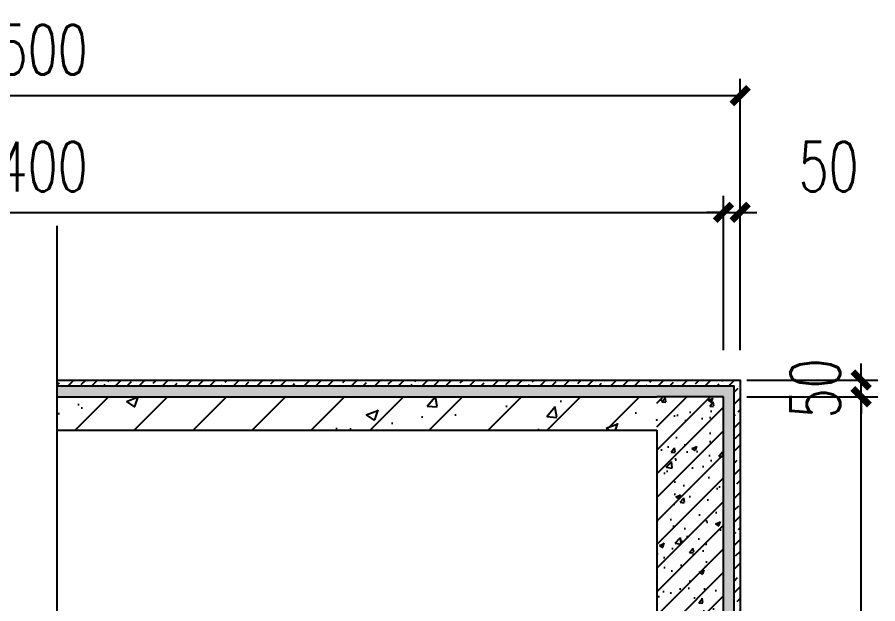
# Model space of a CAD drawing. Extents: x -4210259 to 293730, y -7499 to 868879.
# Drawn here: x -2173826 to -2171247, y 491797 to 493555 of the extents above; entities that cross this region are included whole.
import ezdxf

# ---------------------------------------------------------------- set-up
doc = ezdxf.new("R2010")
doc.units = 0
doc.header["$LTSCALE"] = 1000
doc.header["$MEASUREMENT"] = 0
doc.layers.get('Defpoints').update_dxf_attribs({"color": 210})
for name, color, linetype in [('A-AXIS-DP', 126, 'Continuous'), ('A-AXIS-SYMB', 3, 'Continuous'), ('A-COLS', 6, 'Continuous'), ('A-CURTAIN', 134, 'Continuous'), ('A-HATCH-2', 251, 'Continuous'), ('AS-COLN', 6, 'Continuous'), ('PUB_HATCH', 8, 'Continuous')]:
    doc.layers.add(name, color=color, linetype=linetype)
doc.styles.add('_TCH_DIM_T3', font='SIMPLEX', dxfattribs={"width": 0.705882, "bigfont": 'GBCBIG'})
doc.dimstyles.new('_TCH_ARCH&&50', dxfattribs={"dimtxt": 148.75, "dimasz": 50, "dimexe": 50, "dimexo": 50, "dimgap": 63.125, "dimtad": 1, "dimdec": 0, "dimzin": 0, "dimdsep": 46, "dimtxsty": '_TCH_DIM_T3', "dimblk": 'ARCHTICK', "dimcen": 0.09, "dimclrt": 7, "dimazin": 2, "dimtfac": 1, "dimtdec": 0, "dimtix": 1, "dimtmove": 2, "dimatfit": 3, "dimfxl": 0, "dimtolj": 1, "dimtzin": 0, "dimarcsym": 0})

# ---------------------------------------------------------------- blocks, each defined once
blk = doc.blocks.new('_ArchTick')
at = {"color": 0, "linetype": 'ByBlock', "const_width": 0.4}
blk.add_lwpolyline([(-0.5, -0.5), (0.5, 0.5)], dxfattribs=at)
blk = doc.blocks.new('*D115')
at = {"layer": 'A-AXIS-DP', "color": 0, "lineweight": -2}
for p, q in [((-2175929.6, 492907.5), (-2175929.6, 493370)), ((-2171659.3, 492907.5), (-2171659.3, 493370)), ((-2175929.6, 493320), (-2171659.3, 493320))]:
    blk.add_line(p, q, dxfattribs=at)
at = {"layer": 'Defpoints', "color": 0}
for p in [(-2171659.3, 493320), (-2175929.6, 492857.5), (-2171659.3, 492857.5)]:
    blk.add_point(p, dxfattribs=at)
at = {"layer": 'A-AXIS-DP', "color": 0, "lineweight": -2, "xscale": 50, "yscale": 50, "zscale": 50, "rotation": 180}
blk.add_blockref('_ArchTick', (-2175929.6, 493320), dxfattribs=at)
at = {"layer": 'A-AXIS-DP', "color": 0, "lineweight": -2, "xscale": 50, "yscale": 50, "zscale": 50}
blk.add_blockref('_ArchTick', (-2171659.3, 493320), dxfattribs=at)
at = {"layer": 'A-AXIS-DP', "color": 7, "insert": (-2173794.4, 493457.5), "char_height": 148.75, "attachment_point": 5, "style": '_TCH_DIM_T3'}
blk.add_mtext('\\A1;5500', dxfattribs=at)
blk = doc.blocks.new('*D121')
at = {"layer": 'A-AXIS-DP', "color": 0, "lineweight": -2}
for p, q in [((-2171639.4, 492417.5), (-2171246.7, 492417.5)), ((-2171296.7, 490267.5), (-2171296.7, 492417.5)), ((-2171639.4, 490267.5), (-2171246.7, 490267.5))]:
    blk.add_line(p, q, dxfattribs=at)
at = {"layer": 'Defpoints', "color": 0}
for p in [(-2171689.4, 492417.5), (-2171296.7, 492417.5), (-2171689.4, 490267.5)]:
    blk.add_point(p, dxfattribs=at)
at = {"layer": 'A-AXIS-DP', "color": 0, "lineweight": -2, "xscale": 50, "yscale": 50, "zscale": 50}
for p, rotation in [((-2171296.7, 492417.5), 90), ((-2171296.7, 490267.5), 270)]:
    blk.add_blockref('_ArchTick', p, dxfattribs=dict(at, rotation=rotation))
at = {"layer": 'A-AXIS-DP', "color": 7, "insert": (-2171434.2, 491342.5), "char_height": 148.75, "attachment_point": 5, "rotation": 90, "style": '_TCH_DIM_T3'}
blk.add_mtext('\\A1;2150', dxfattribs=at)
blk = doc.blocks.new('*D122')
at = {"layer": 'A-AXIS-DP', "color": 0, "lineweight": -2}
for p, q in [((-2171296.7, 492467.5), (-2171296.7, 492517.5)), ((-2171639.4, 492467.5), (-2171246.7, 492467.5)), ((-2171296.7, 492417.5), (-2171296.7, 492467.5)), ((-2171639.4, 492417.5), (-2171246.7, 492417.5)), ((-2171296.7, 492417.5), (-2171296.7, 492367.5))]:
    blk.add_line(p, q, dxfattribs=at)
at = {"layer": 'Defpoints', "color": 0}
for p in [(-2171689.4, 492467.5), (-2171296.7, 492467.5), (-2171689.4, 492417.5)]:
    blk.add_point(p, dxfattribs=at)
at = {"layer": 'A-AXIS-DP', "color": 0, "lineweight": -2, "xscale": 50, "yscale": 50, "zscale": 50}
for p, rotation in [((-2171296.7, 492467.5), 270), ((-2171296.7, 492417.5), 90)]:
    blk.add_blockref('_ArchTick', p, dxfattribs=dict(at, rotation=rotation))
at = {"layer": 'A-AXIS-DP', "color": 7, "insert": (-2171434.2, 492442.5), "char_height": 148.75, "attachment_point": 5, "rotation": 90, "style": '_TCH_DIM_T3'}
blk.add_mtext('\\A1;50', dxfattribs=at)
blk = doc.blocks.new('*D124')
at = {"layer": 'A-AXIS-DP', "color": 0, "lineweight": -2}
for p, q in [((-2175879.6, 492557.5), (-2175879.6, 493020)), ((-2171709.3, 492557.5), (-2171709.3, 493020)), ((-2175879.6, 492970), (-2171709.3, 492970))]:
    blk.add_line(p, q, dxfattribs=at)
at = {"layer": 'Defpoints', "color": 0}
for p in [(-2171709.3, 492970), (-2175879.6, 492507.5), (-2171709.3, 492507.5)]:
    blk.add_point(p, dxfattribs=at)
at = {"layer": 'A-AXIS-DP', "color": 0, "lineweight": -2, "xscale": 50, "yscale": 50, "zscale": 50, "rotation": 180}
blk.add_blockref('_ArchTick', (-2175879.6, 492970), dxfattribs=at)
at = {"layer": 'A-AXIS-DP', "color": 0, "lineweight": -2, "xscale": 50, "yscale": 50, "zscale": 50}
blk.add_blockref('_ArchTick', (-2171709.3, 492970), dxfattribs=at)
at = {"layer": 'A-AXIS-DP', "color": 7, "insert": (-2173794.4, 493107.5), "char_height": 148.75, "attachment_point": 5, "style": '_TCH_DIM_T3'}
blk.add_mtext('\\A1;5400', dxfattribs=at)
blk = doc.blocks.new('*D125')
at = {"layer": 'A-AXIS-DP', "color": 0, "lineweight": -2}
for p, q in [((-2171709.3, 492557.5), (-2171709.3, 493020)), ((-2171659.3, 492557.5), (-2171659.3, 493020)), ((-2171709.3, 492970), (-2171759.3, 492970)), ((-2171709.3, 492970), (-2171659.3, 492970)), ((-2171659.3, 492970), (-2171609.3, 492970))]:
    blk.add_line(p, q, dxfattribs=at)
at = {"layer": 'Defpoints', "color": 0}
for p in [(-2171659.3, 492970), (-2171709.3, 492507.5), (-2171659.3, 492507.5)]:
    blk.add_point(p, dxfattribs=at)
at = {"layer": 'A-AXIS-DP', "color": 0, "lineweight": -2, "xscale": 50, "yscale": 50, "zscale": 50}
blk.add_blockref('_ArchTick', (-2171709.3, 492970), dxfattribs=at)
at = {"layer": 'A-AXIS-DP', "color": 0, "lineweight": -2, "xscale": 50, "yscale": 50, "zscale": 50, "rotation": 180}
blk.add_blockref('_ArchTick', (-2171659.3, 492970), dxfattribs=at)
at = {"layer": 'A-AXIS-DP', "color": 7, "insert": (-2171394.3, 493107.5), "char_height": 148.75, "attachment_point": 5, "style": '_TCH_DIM_T3'}
blk.add_mtext('\\A1;50', dxfattribs=at)

msp = doc.modelspace()

# ---------------------------------------------------------------- hatches: boundary and pattern name
at = {"layer": 'A-HATCH-2'}
h = msp.add_hatch(dxfattribs=at)
h.set_pattern_fill('天然石材', color=256, scale=10)
h.set_pattern_definition([(45, (-12556.7, -26652.05), (-35.3553532, 35.3553532), []), (45, (-12539.31, -26670), (-35.3553532, 35.3553532), [19.73685, -11.2782])])
h.paths.add_polyline_path([(-2173706.7, 492467.5), (-2173706.7, 492449.5), (-2171677.3, 492449.5), (-2171677.3, 490267.5), (-2171659.3, 490267.5), (-2171659.3, 492467.5)])
h = msp.add_hatch(dxfattribs=at)
h.set_pattern_fill('AR-SAND', color=256, scale=5, style=0)
h.set_pattern_definition([(37.5, (-12556.699, -26670), (-0.400007824, 12.235330933), [0, -9.652, 0, -10.795, 0, -10.31875]), (7.5, (-12556.7, -26670), (11.23808208, 17.92062751), [0, -5.207, 0, -8.6995, 0, -3.33375]), (327.5, (-12564.51, -26670), (19.774809256, 0.035929617), [0, -3.175, 0, -11.43, 0, -14.9225]), (317.5, (-12564.51, -26670), (19.08891131, 5.57323308), [0, -1.5875, 0, -7.493, 0, -8.5725])])
h.paths.add_polyline_path([(-2173706.7, 492449.5), (-2173706.7, 492417.6), (-2171909.3, 492417.6), (-2171709.3, 492417.6), (-2171709.3, 490267.5), (-2171677.3, 490267.5), (-2171677.3, 492449.5)])
at = {"layer": 'PUB_HATCH'}
h = msp.add_hatch(dxfattribs=at)
h.set_pattern_fill('钢筋混凝土', color=256, scale=50, style=0)
h.set_pattern_definition([(45, (0, 0), (-88.3883476, 88.3883476), []), (50, (0, 0), (358.63009, -31.376067), [37.5, -412.5]), (355, (0, 0), (-69.375667, 376.096067), [30, -330]), (100.4514, (29.9, -2.6), (289.25469, 344.71977), [31.870095, -350.571056]), (46.1842, (0, 100), (533.62052, -82.75951), [56.25, -618.75]), (96.6356, (44.47, 93.1), (467.33135, 487.05894), [47.80514, -525.8565]), (351.1842, (0, 100), (467.33097, 487.0593), [45, -495]), (21, (50, 75), (298.453526, -201.309445), [37.5, -412.5]), (326, (50, 75), (121.657666, 362.57502), [30, -330]), (71.4514, (74.87, 58.22), (420.111314, 161.26525), [31.870095, -350.571056]), (37.5, (0, 0), (6.079928, 166.446927), [0, -326, 0, -335, 0, -331.25]), (7.5, (0, 0), (131.534769, 197.205856), [0, -191, 0, -318.5, 0, -126.25]), (327.5, (-111.5, 0), (266.911218, -11.277436), [0, -125, 0, -390, 0, -517.5]), (317.5, (-161.5, 0), (291.593085, 50.05249), [0, -162.5, 0, -259, 0, -367.5])])
h.paths.add_polyline_path([(-2173706.7, 492317.6), (-2171909.3, 492317.6), (-2171909.3, 492417.6), (-2173706.7, 492417.6)])
h = msp.add_hatch(dxfattribs=at)
h.set_pattern_fill('钢筋混凝土', color=256, scale=20, style=0)
h.set_pattern_definition([(45, (0, 0), (-35.3553391, 35.3553391), []), (50, (0, 0), (143.4520365, -12.550427), [15, -165]), (355, (0, 0), (-27.750267, 150.438427), [12, -132]), (100.4514, (11.95, -1.05), (115.701876, 137.887908), [12.748038, -140.228422]), (46.1842, (0, 40), (213.44821, -33.103803), [22.5, -247.5]), (96.6356, (17.79, 37.24), (186.932541, 194.823574), [19.122058, -210.3426]), (351.1842, (0, 40), (186.93239, 194.82372), [18, -198]), (21, (20, 30), (119.3814104, -80.523778), [15, -165]), (326, (20, 30), (48.663066, 145.030009), [12, -132]), (71.4514, (29.95, 23.29), (168.044526, 64.506099), [12.748038, -140.228422]), (37.5, (0, 0), (2.4319711, 66.5787708), [0, -130.4, 0, -134, 0, -132.5]), (7.5, (0, 0), (52.6139075, 78.8823424), [0, -76.4, 0, -127.4, 0, -50.5]), (327.5, (-44.6, 0), (106.7644872, -4.5109743), [0, -50, 0, -156, 0, -207]), (317.5, (-64.6, 0), (116.637234, 20.0209965), [0, -65, 0, -103.6, 0, -147])])
h.paths.add_polyline_path([(-2171709.3, 490067.5), (-2171709.3, 492417.6), (-2171909.3, 492417.6), (-2171909.3, 490067.5)])

# ---------------------------------------------------------------- linework, layer by layer
at = {"layer": 'A-AXIS-SYMB'}
msp.add_lwpolyline([(-2173706.7, 492930), (-2173706.7, 491011.3), (-2173601.7, 490973), (-2173811.7, 490936), (-2173706.7, 490898.8), (-2173706.7, 488980)], dxfattribs=at)
at = {"layer": 'A-COLS'}
for p, q in [((-2173706.7, 492417.6), (-2171909.3, 492417.6)), ((-2173706.7, 492417.6), (-2173706.7, 492317.6)), ((-2173706.7, 492317.6), (-2171909.3, 492317.6))]:
    msp.add_line(p, q, dxfattribs=at)
at = {"layer": 'A-CURTAIN'}
msp.add_lwpolyline([(-2173706.7, 492467.5), (-2171659.3, 492467.5), (-2171659.3, 490267.5), (-2171677.3, 490267.5), (-2171677.3, 492449.5), (-2173706.7, 492449.5)], dxfattribs=at)
at = {"layer": 'AS-COLN'}
for p, q in [((-2171709.3, 492417.6), (-2171909.3, 492417.6)), ((-2171709.3, 490067.5), (-2171709.3, 492417.6)), ((-2171909.3, 492317.6), (-2171909.3, 490067.5))]:
    msp.add_line(p, q, dxfattribs=at)

# ---------------------------------------------------------------- dimensions: what is measured, and where the dimension line sits
at = {"layer": 'A-AXIS-DP'}
for p1, p2, text, picture, middle in [((-2175929.6, 492857.5), (-2171659.3, 492857.5), '5500', '*D115', (-2173794.4, 493457.5)), ((-2175879.6, 492507.5), (-2171709.3, 492507.5), '5400', '*D124', (-2173794.4, 493107.5))]:
    dim = msp.add_aligned_dim(p1=p1, p2=p2, distance=462.5, text=text, dimstyle='_TCH_ARCH&&50', dxfattribs=at)
    dim.commit()
    dim.dimension.update_dxf_attribs({"geometry": picture, "text_midpoint": middle})
dim = msp.add_linear_dim(base=(-2171659.3, 492970), p1=(-2171709.3, 492507.5), p2=(-2171659.3, 492507.5), angle=0, text='50', dimstyle='_TCH_ARCH&&50', dxfattribs=at)
dim.commit()
dim.dimension.update_dxf_attribs({"geometry": '*D125', "text_midpoint": (-2171394.3, 493107.5), "dimtype": 129})
for p1, p2, picture, middle in [((-2171689.4, 492417.5), (-2171689.4, 492467.5), '*D122', (-2171434.2, 492442.5)), ((-2171689.4, 490267.5), (-2171689.4, 492417.5), '*D121', (-2171434.2, 491342.5))]:
    dim = msp.add_aligned_dim(p1=p1, p2=p2, distance=-392.7, dimstyle='_TCH_ARCH&&50', dxfattribs=at)
    dim.commit()
    dim.dimension.update_dxf_attribs({"geometry": picture, "text_midpoint": middle})

doc.saveas('drawing.dxf')
